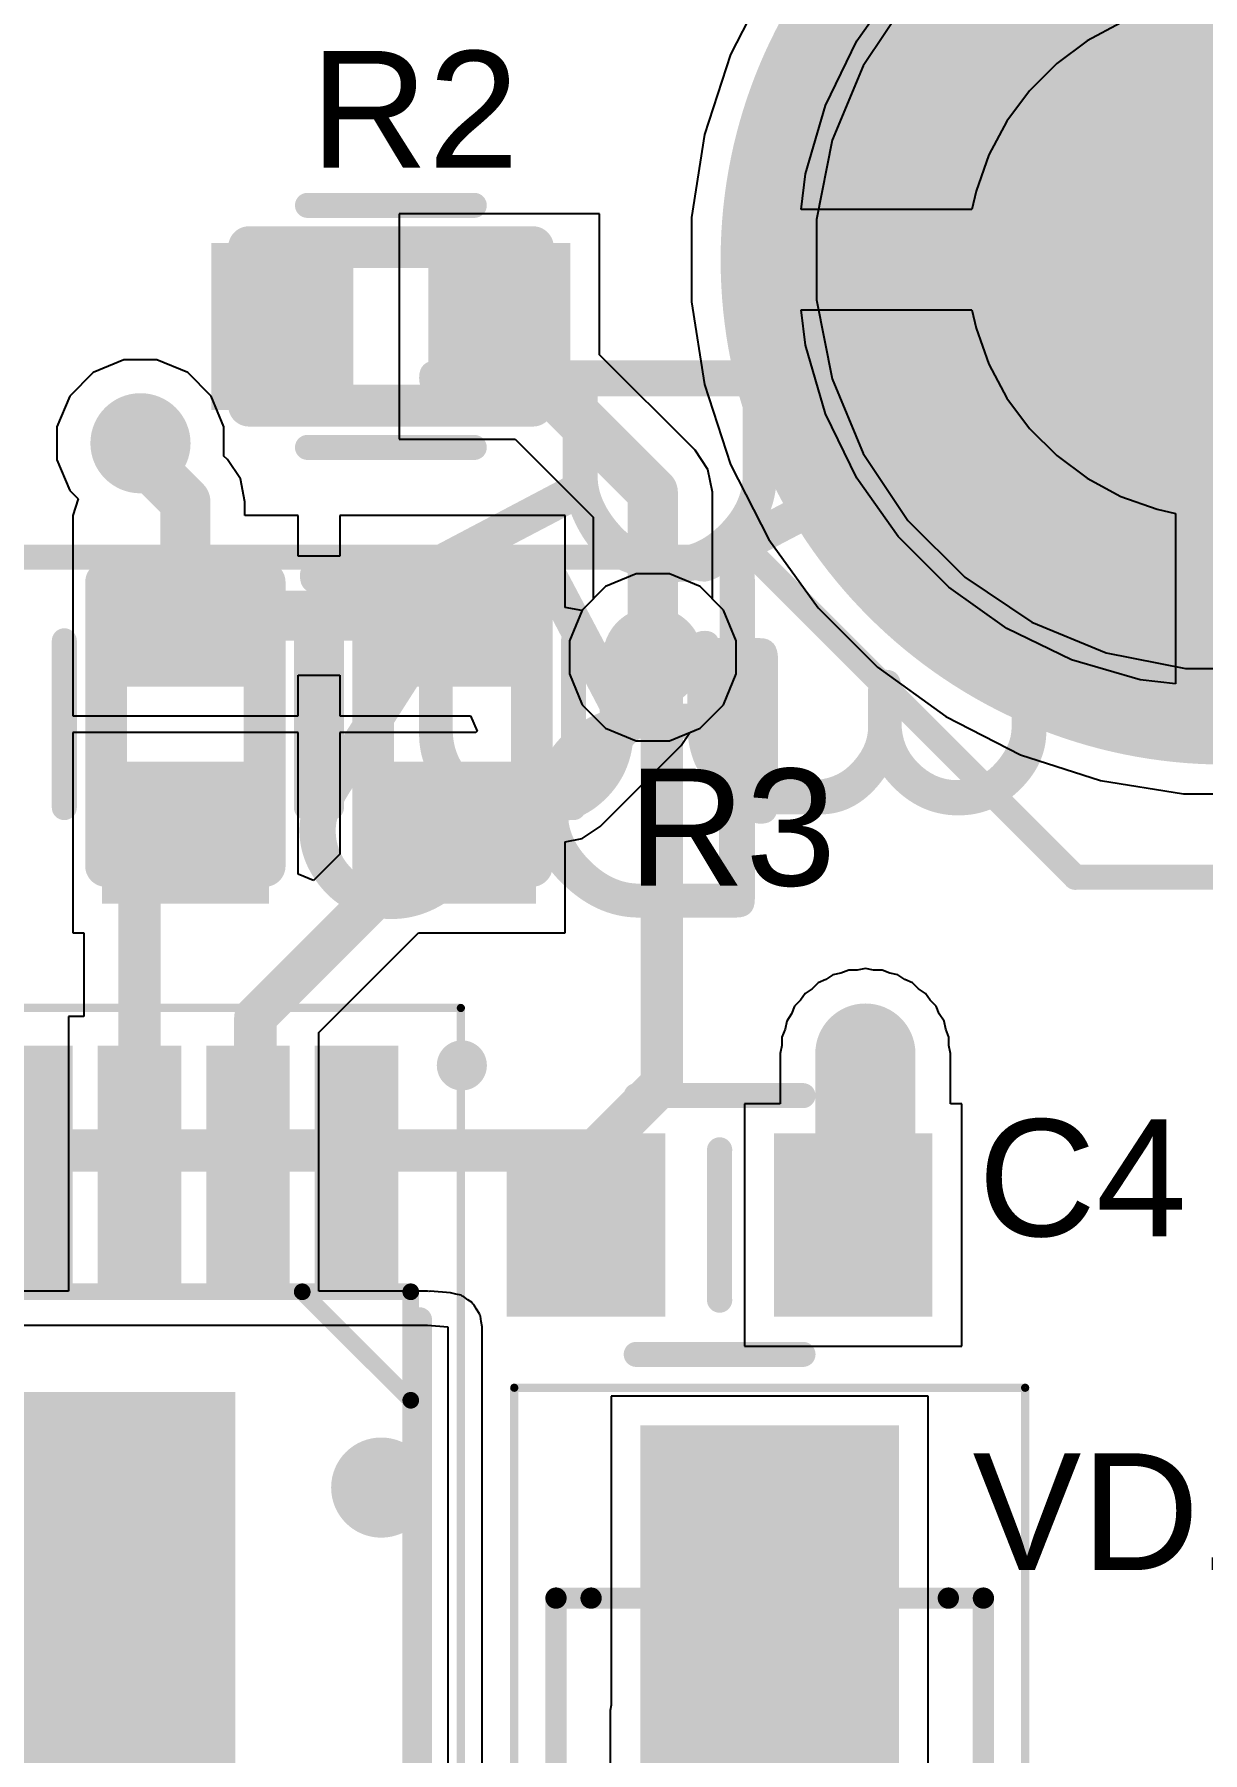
# Model space of a CAD drawing. Header units: inches. Extents: x 0 to 110, y 0 to 95.
# Drawn here: x 25.76 to 32.76, y 53.06 to 63.35 of the extents above; entities that cross this region are included whole.
import ezdxf

# ---------------------------------------------------------------- set-up
doc = ezdxf.new("R2010")
doc.units = ezdxf.units.IN
for name, color, linetype in [('Bottom Layer', 5, 'Continuous'), ('Bottom Solder', 6, 'Continuous'), ('Int1', 16, 'Continuous'), ('Int2', 76, 'Continuous'), ('Mechanical 13', 56, 'Continuous'), ('Pad Holes', 156, 'Continuous'), ('Panelize Outline', 56, 'Continuous'), ('Top 3D Body', 56, 'Continuous'), ('Top Courtyard', 56, 'Continuous'), ('Top Layer', 1, 'Continuous'), ('Top Overlay', 2, 'Continuous'), ('Top Paste', 8, 'Continuous'), ('Top Solder', 216, 'Continuous'), ('Via Holes', 16, 'Continuous')]:
    doc.layers.add(name, color=color, linetype=linetype)
doc.styles.add('Arial', font='', dxfattribs={"height": 0.2})
doc.styles.add('GOST type B', font='', dxfattribs={"height": 0.2})
doc.styles.get('Arial').set_extended_font_data('Arial')
doc.styles.get('GOST type B').set_extended_font_data('GOST type B')

# ---------------------------------------------------------------- blocks, each defined once
blk = doc.blocks.new('DF40C_40DS_1029')
at = {"layer": 'Bottom Layer'}
h = blk.add_hatch(color=5, dxfattribs=at)
edge = h.paths.add_edge_path()
edge.add_arc((-15, 39.5), 2.25, 0, 360)
at = {"layer": 'Bottom Solder'}
h = blk.add_hatch(color=6, dxfattribs=at)
edge = h.paths.add_edge_path()
edge.add_arc((-15, 39.5), 2.275, 0, 360)
at = {"layer": 'Int1'}
h = blk.add_hatch(color=16, dxfattribs=at)
edge = h.paths.add_edge_path()
edge.add_arc((-15, 39.5), 2.25, 0, 360)
at = {"layer": 'Int2'}
h = blk.add_hatch(color=76, dxfattribs=at)
edge = h.paths.add_edge_path()
edge.add_arc((-15, 39.5), 2.25, 0, 360)
at = {"layer": 'Pad Holes'}
h = blk.add_hatch(color=7, dxfattribs=at)
edge = h.paths.add_edge_path()
edge.add_arc((-15, 39.5), 1.8, 0, 360)
at = {"layer": 'Top Layer'}
h = blk.add_hatch(color=1, dxfattribs=at)
edge = h.paths.add_edge_path()
edge.add_arc((-15, 39.5), 3, 0, 360)
at = {"layer": 'Top Solder'}
h = blk.add_hatch(color=216, dxfattribs=at)
edge = h.paths.add_edge_path()
edge.add_arc((-15, 39.5), 3.025, 0, 360)
at = {"layer": 'Top 3D Body'}
blk.add_lwpolyline([(-12.825, 39.5, 0.1, 0.1, 1), (-17.175, 39.5, 0.1, 0.1, 1)], format="xyseb", close=True, dxfattribs=at)
at = {"layer": 'Top Paste'}
for p, q in [((-15.924, 41.897), (-15.513, 42.017)), ((-15.513, 42.017), (-15.3, 42.042)), ((-15.3, 42.042), (-15.3, 42.042)), ((-15.3, 42.042), (-15.3, 41.021)), ((-14.7, 41.021), (-14.7, 42.042)), ((-14.7, 42.042), (-14.487, 42.017)), ((-14.487, 42.017), (-14.076, 41.897)), ((-16.31, 41.71), (-15.924, 41.897)), ((-14.076, 41.897), (-13.69, 41.71)), ((-16.659, 41.462), (-16.31, 41.71)), ((-13.69, 41.71), (-13.341, 41.462)), ((-16.962, 41.159), (-16.659, 41.462)), ((-17.21, 40.81), (-16.962, 41.159)), ((-15.411, 40.994), (-15.627, 40.918)), ((-15.3, 41.021), (-15.411, 40.994)), ((-15.3, 41.021), (-15.3, 41.021)), ((-14.589, 40.994), (-14.7, 41.021)), ((-14.7, 41.021), (-14.7, 41.021)), ((-14.7, 41.021), (-14.7, 41.021)), ((-14.373, 40.918), (-14.589, 40.994)), ((-15.627, 40.918), (-15.829, 40.81)), ((-14.171, 40.81), (-14.373, 40.918)), ((-17.397, 40.424), (-17.21, 40.81)), ((-15.829, 40.81), (-16.012, 40.674)), ((-13.988, 40.674), (-14.171, 40.81)), ((-16.012, 40.674), (-16.174, 40.512)), ((-13.826, 40.512), (-13.988, 40.674)), ((-16.174, 40.512), (-16.31, 40.329)), ((-13.69, 40.329), (-13.826, 40.512)), ((-17.517, 40.013), (-17.397, 40.424)), ((-16.31, 40.329), (-16.418, 40.127)), ((-13.582, 40.127), (-13.69, 40.329)), ((-16.418, 40.127), (-16.494, 39.911)), ((-17.542, 39.8), (-17.517, 40.013)), ((-16.494, 39.911), (-16.521, 39.8)), ((-16.521, 39.8), (-17.542, 39.8)), ((-16.521, 39.8), (-16.521, 39.8)), ((-16.521, 39.8), (-16.521, 39.8))]:
    blk.add_line(p, q, dxfattribs=at)
blk = doc.blocks.new('0603C_1093')
at = {"layer": 'Top Layer'}
for points in [[(-1.25, -0.525), (-1.25, 0.525), (-0.35, 0.525), (-0.35, -0.525)], [(0.35, -0.525), (0.35, 0.525), (1.25, 0.525), (1.25, -0.525)]]:
    blk.add_hatch(color=1, dxfattribs=at).paths.add_polyline_path(points)
at = {"layer": 'Top Paste'}
for points in [[(-1.25, -0.525), (-1.25, 0.525), (-0.35, 0.525), (-0.35, -0.525)], [(0.35, -0.525), (0.35, 0.525), (1.25, 0.525), (1.25, -0.525)]]:
    blk.add_hatch(color=8, dxfattribs=at).paths.add_polyline_path(points)
at = {"layer": 'Top Solder'}
for points in [[(-1.275, -0.55), (-1.275, 0.55), (-0.325, 0.55), (-0.325, -0.55)], [(0.325, -0.55), (0.325, 0.55), (1.275, 0.55), (1.275, -0.55)]]:
    blk.add_hatch(color=216, dxfattribs=at).paths.add_polyline_path(points)
at = {"layer": 'Top Overlay'}
for points in [[(0.5, 0.775, 0.15, 0.15, 0), (-0.5, 0.775, 0.15, 0.15, 0)], [(0, 0.45, 0.15, 0.15, 0), (0, -0.45, 0.15, 0.15, 0)], [(0.5, -0.775, 0.15, 0.15, 0), (-0.5, -0.775, 0.15, 0.15, 0)]]:
    blk.add_lwpolyline(points, format="xyseb", dxfattribs=at)
for points in [[(-0.537, 0.775, 0.075, 0.075, 1), (-0.462, 0.775, 0.075, 0.075, 1)], [(0.462, 0.775, 0.075, 0.075, 1), (0.537, 0.775, 0.075, 0.075, 1)], [(-0.038, 0.45, 0.075, 0.075, 1), (0.038, 0.45, 0.075, 0.075, 1)], [(-0.038, -0.45, 0.075, 0.075, 1), (0.038, -0.45, 0.075, 0.075, 1)], [(-0.537, -0.775, 0.075, 0.075, 1), (-0.462, -0.775, 0.075, 0.075, 1)], [(0.462, -0.775, 0.075, 0.075, 1), (0.537, -0.775, 0.075, 0.075, 1)]]:
    blk.add_lwpolyline(points, format="xyseb", close=True, dxfattribs=at)
blk = doc.blocks.new('HTSSOP_20_1113')
at = {"layer": 'Top Layer'}
for points in [[(-3.65, 3.15), (-2.2, 3.15), (-2.2, 2.7), (-3.65, 2.7)], [(2.2, 3.15), (3.65, 3.15), (3.65, 2.7), (2.2, 2.7)], [(-3.65, 2.5), (-2.2, 2.5), (-2.2, 2.05), (-3.65, 2.05)], [(2.2, 2.5), (3.65, 2.5), (3.65, 2.05), (2.2, 2.05)], [(-1.575, -2.175), (-1.575, 2.175), (1.575, 2.175), (1.575, -2.175)], [(-3.65, 1.85), (-2.2, 1.85), (-2.2, 1.4), (-3.65, 1.4)], [(2.2, 1.85), (3.65, 1.85), (3.65, 1.4), (2.2, 1.4)], [(-3.65, 1.2), (-2.2, 1.2), (-2.2, 0.75), (-3.65, 0.75)], [(2.2, 1.2), (3.65, 1.2), (3.65, 0.75), (2.2, 0.75)], [(-3.65, 0.55), (-2.2, 0.55), (-2.2, 0.1), (-3.65, 0.1)], [(2.2, 0.55), (3.65, 0.55), (3.65, 0.1), (2.2, 0.1)], [(-3.65, -0.1), (-2.2, -0.1), (-2.2, -0.55), (-3.65, -0.55)], [(2.2, -0.1), (3.65, -0.1), (3.65, -0.55), (2.2, -0.55)], [(-3.65, -0.75), (-2.2, -0.75), (-2.2, -1.2), (-3.65, -1.2)], [(2.2, -0.75), (3.65, -0.75), (3.65, -1.2), (2.2, -1.2)], [(-3.65, -1.4), (-2.2, -1.4), (-2.2, -1.85), (-3.65, -1.85)], [(2.2, -1.4), (3.65, -1.4), (3.65, -1.85), (2.2, -1.85)], [(-3.65, -2.05), (-2.2, -2.05), (-2.2, -2.5), (-3.65, -2.5)], [(2.2, -2.05), (3.65, -2.05), (3.65, -2.5), (2.2, -2.5)], [(-3.65, -2.7), (-2.2, -2.7), (-2.2, -3.15), (-3.65, -3.15)], [(2.2, -2.7), (3.65, -2.7), (3.65, -3.15), (2.2, -3.15)]]:
    blk.add_hatch(color=1, dxfattribs=at).paths.add_polyline_path(points)
at = {"layer": 'Top Paste'}
for points in [[(-3.65, 3.15), (-2.2, 3.15), (-2.2, 2.7), (-3.65, 2.7)], [(2.2, 3.15), (3.65, 3.15), (3.65, 2.7), (2.2, 2.7)], [(-3.65, 2.5), (-2.2, 2.5), (-2.2, 2.05), (-3.65, 2.05)], [(2.2, 2.5), (3.65, 2.5), (3.65, 2.05), (2.2, 2.05)], [(-1.575, -2.175), (-1.575, 2.175), (1.575, 2.175), (1.575, -2.175)], [(-3.65, 1.85), (-2.2, 1.85), (-2.2, 1.4), (-3.65, 1.4)], [(2.2, 1.85), (3.65, 1.85), (3.65, 1.4), (2.2, 1.4)], [(-3.65, 1.2), (-2.2, 1.2), (-2.2, 0.75), (-3.65, 0.75)], [(2.2, 1.2), (3.65, 1.2), (3.65, 0.75), (2.2, 0.75)], [(-3.65, 0.55), (-2.2, 0.55), (-2.2, 0.1), (-3.65, 0.1)], [(2.2, 0.55), (3.65, 0.55), (3.65, 0.1), (2.2, 0.1)], [(-3.65, -0.1), (-2.2, -0.1), (-2.2, -0.55), (-3.65, -0.55)], [(2.2, -0.1), (3.65, -0.1), (3.65, -0.55), (2.2, -0.55)], [(-3.65, -0.75), (-2.2, -0.75), (-2.2, -1.2), (-3.65, -1.2)], [(2.2, -0.75), (3.65, -0.75), (3.65, -1.2), (2.2, -1.2)], [(-3.65, -1.4), (-2.2, -1.4), (-2.2, -1.85), (-3.65, -1.85)], [(2.2, -1.4), (3.65, -1.4), (3.65, -1.85), (2.2, -1.85)], [(-3.65, -2.05), (-2.2, -2.05), (-2.2, -2.5), (-3.65, -2.5)], [(2.2, -2.05), (3.65, -2.05), (3.65, -2.5), (2.2, -2.5)], [(-3.65, -2.7), (-2.2, -2.7), (-2.2, -3.15), (-3.65, -3.15)], [(2.2, -2.7), (3.65, -2.7), (3.65, -3.15), (2.2, -3.15)]]:
    blk.add_hatch(color=8, dxfattribs=at).paths.add_polyline_path(points)
at = {"layer": 'Top Solder'}
for points in [[(-3.675, 3.175), (-2.175, 3.175), (-2.175, 2.675), (-3.675, 2.675)], [(2.175, 3.175), (3.675, 3.175), (3.675, 2.675), (2.175, 2.675)], [(-3.675, 2.525), (-2.175, 2.525), (-2.175, 2.025), (-3.675, 2.025)], [(2.175, 2.525), (3.675, 2.525), (3.675, 2.025), (2.175, 2.025)], [(-1.6, -2.2), (-1.6, 2.2), (1.6, 2.2), (1.6, -2.2)], [(-3.675, 1.875), (-2.175, 1.875), (-2.175, 1.375), (-3.675, 1.375)], [(2.175, 1.875), (3.675, 1.875), (3.675, 1.375), (2.175, 1.375)], [(-3.675, 1.225), (-2.175, 1.225), (-2.175, 0.725), (-3.675, 0.725)], [(2.175, 1.225), (3.675, 1.225), (3.675, 0.725), (2.175, 0.725)], [(-3.675, 0.575), (-2.175, 0.575), (-2.175, 0.075), (-3.675, 0.075)], [(2.175, 0.575), (3.675, 0.575), (3.675, 0.075), (2.175, 0.075)], [(-3.675, -0.075), (-2.175, -0.075), (-2.175, -0.575), (-3.675, -0.575)], [(2.175, -0.075), (3.675, -0.075), (3.675, -0.575), (2.175, -0.575)], [(-3.675, -0.725), (-2.175, -0.725), (-2.175, -1.225), (-3.675, -1.225)], [(2.175, -0.725), (3.675, -0.725), (3.675, -1.225), (2.175, -1.225)], [(-3.675, -1.375), (-2.175, -1.375), (-2.175, -1.875), (-3.675, -1.875)], [(2.175, -1.375), (3.675, -1.375), (3.675, -1.875), (2.175, -1.875)], [(-3.675, -2.025), (-2.175, -2.025), (-2.175, -2.525), (-3.675, -2.525)], [(2.175, -2.025), (3.675, -2.025), (3.675, -2.525), (2.175, -2.525)], [(-3.675, -2.675), (-2.175, -2.675), (-2.175, -3.175), (-3.675, -3.175)], [(2.175, -2.675), (3.675, -2.675), (3.675, -3.175), (2.175, -3.175)]]:
    blk.add_hatch(color=216, dxfattribs=at).paths.add_polyline_path(points)
at = {"layer": 'Mechanical 13'}
for points in [[(2.2, 3.25, 0.1, 0.1, 0), (-2.2, 3.25, 0.1, 0.1, 0)], [(-2.2, -3.25, 0.1, 0.1, 0), (-2.2, 3.25, 0.1, 0.1, 0)], [(-2.2, 2.6, 0.1, 0.1, 0), (-1.55, 3.25, 0.1, 0.1, 0)], [(2.2, -3.25, 0.1, 0.1, 0), (2.2, 3.25, 0.1, 0.1, 0)], [(2.2, -3.25, 0.1, 0.1, 0), (-2.2, -3.25, 0.1, 0.1, 0)]]:
    blk.add_lwpolyline(points, format="xyseb", dxfattribs=at)
for points in [[(-2.225, 3.25, 0.05, 0.05, 1), (-2.175, 3.25, 0.05, 0.05, 1)], [(-2.225, 3.25, 0.05, 0.05, 1), (-2.175, 3.25, 0.05, 0.05, 1)], [(-1.575, 3.25, 0.05, 0.05, 1), (-1.525, 3.25, 0.05, 0.05, 1)], [(2.175, 3.25, 0.05, 0.05, 1), (2.225, 3.25, 0.05, 0.05, 1)], [(2.175, 3.25, 0.05, 0.05, 1), (2.225, 3.25, 0.05, 0.05, 1)], [(-2.225, 2.6, 0.05, 0.05, 1), (-2.175, 2.6, 0.05, 0.05, 1)], [(-2.225, -3.25, 0.05, 0.05, 1), (-2.175, -3.25, 0.05, 0.05, 1)], [(-2.225, -3.25, 0.05, 0.05, 1), (-2.175, -3.25, 0.05, 0.05, 1)], [(2.175, -3.25, 0.05, 0.05, 1), (2.225, -3.25, 0.05, 0.05, 1)], [(2.175, -3.25, 0.05, 0.05, 1), (2.225, -3.25, 0.05, 0.05, 1)]]:
    blk.add_lwpolyline(points, format="xyseb", close=True, dxfattribs=at)
at = {"layer": 'Top Courtyard'}
for points in [[(-3.9, -3.55, 0.05, 0.05, 0), (-3.9, 3.55, 0.05, 0.05, 0)], [(3.9, 3.55, 0.05, 0.05, 0), (-3.9, 3.55, 0.05, 0.05, 0)], [(3.9, -3.55, 0.05, 0.05, 0), (3.9, 3.55, 0.05, 0.05, 0)], [(3.9, -3.55, 0.05, 0.05, 0), (-3.9, -3.55, 0.05, 0.05, 0)]]:
    blk.add_lwpolyline(points, format="xyseb", dxfattribs=at)
for points in [[(-3.912, 3.55, 0.025, 0.025, 1), (-3.888, 3.55, 0.025, 0.025, 1)], [(-3.912, 3.55, 0.025, 0.025, 1), (-3.888, 3.55, 0.025, 0.025, 1)], [(3.888, 3.55, 0.025, 0.025, 1), (3.912, 3.55, 0.025, 0.025, 1)], [(3.888, 3.55, 0.025, 0.025, 1), (3.912, 3.55, 0.025, 0.025, 1)], [(-3.912, -3.55, 0.025, 0.025, 1), (-3.888, -3.55, 0.025, 0.025, 1)], [(-3.912, -3.55, 0.025, 0.025, 1), (-3.888, -3.55, 0.025, 0.025, 1)], [(3.888, -3.55, 0.025, 0.025, 1), (3.912, -3.55, 0.025, 0.025, 1)], [(3.888, -3.55, 0.025, 0.025, 1), (3.912, -3.55, 0.025, 0.025, 1)]]:
    blk.add_lwpolyline(points, format="xyseb", close=True, dxfattribs=at)
at = {"layer": 'Top Overlay'}
for points in [[(-3.506, 3.556, 0.2, 0.2, 1), (-3.606, 3.556, 0.2, 0.2, 1)], [(-3.656, 3.556, 0.1, 0.1, 1), (-3.556, 3.556, 0.1, 0.1, 1)], [(-3.556, 3.556, 0.1, 0.1, 1), (-3.456, 3.556, 0.1, 0.1, 1)], [(-2.07, 3.302, 0.075, 0.075, 1), (-1.994, 3.302, 0.075, 0.075, 1)], [(1.994, 3.302, 0.075, 0.075, 1), (2.07, 3.302, 0.075, 0.075, 1)], [(-2.07, -3.302, 0.075, 0.075, 1), (-1.994, -3.302, 0.075, 0.075, 1)], [(1.994, -3.302, 0.075, 0.075, 1), (2.07, -3.302, 0.075, 0.075, 1)]]:
    blk.add_lwpolyline(points, format="xyseb", close=True, dxfattribs=at)
for points in [[(2.032, 3.302, 0.15, 0.15, 0), (-2.032, 3.302, 0.15, 0.15, 0)], [(2.032, -3.302, 0.15, 0.15, 0), (-2.032, -3.302, 0.15, 0.15, 0)]]:
    blk.add_lwpolyline(points, format="xyseb", dxfattribs=at)
blk = doc.blocks.new('0603R_1115')
at = {"layer": 'Top Layer'}
for points in [[(-1.05, -0.475), (-1.05, 0.475), (-0.25, 0.475), (-0.25, -0.475)], [(0.25, -0.475), (0.25, 0.475), (1.05, 0.475), (1.05, -0.475)]]:
    blk.add_hatch(color=1, dxfattribs=at).paths.add_polyline_path(points)
at = {"layer": 'Top Paste'}
for points in [[(-1.05, -0.475), (-1.05, 0.475), (-0.25, 0.475), (-0.25, -0.475)], [(0.25, -0.475), (0.25, 0.475), (1.05, 0.475), (1.05, -0.475)]]:
    blk.add_hatch(color=8, dxfattribs=at).paths.add_polyline_path(points)
at = {"layer": 'Top Solder'}
for points in [[(-1.075, -0.5), (-1.075, 0.5), (-0.225, 0.5), (-0.225, -0.5)], [(0.225, -0.5), (0.225, 0.5), (1.075, 0.5), (1.075, -0.5)]]:
    blk.add_hatch(color=216, dxfattribs=at).paths.add_polyline_path(points)
at = {"layer": 'Panelize Outline'}
for points in [[(-0.85, 0.475, 0.25, 0.25, 0), (-0.85, -0.475, 0.25, 0.25, 0)], [(0.85, 0.475, 0.25, 0.25, 0), (-0.85, 0.475, 0.25, 0.25, 0)], [(0.85, 0.475, 0.25, 0.25, 0), (0.85, -0.475, 0.25, 0.25, 0)], [(0.85, -0.475, 0.25, 0.25, 0), (-0.85, -0.475, 0.25, 0.25, 0)]]:
    blk.add_lwpolyline(points, format="xyseb", dxfattribs=at)
for points in [[(-0.913, 0.475, 0.125, 0.125, 1), (-0.788, 0.475, 0.125, 0.125, 1)], [(-0.913, 0.475, 0.125, 0.125, 1), (-0.788, 0.475, 0.125, 0.125, 1)], [(0.787, 0.475, 0.125, 0.125, 1), (0.912, 0.475, 0.125, 0.125, 1)], [(0.787, 0.475, 0.125, 0.125, 1), (0.912, 0.475, 0.125, 0.125, 1)], [(-0.913, -0.475, 0.125, 0.125, 1), (-0.788, -0.475, 0.125, 0.125, 1)], [(-0.913, -0.475, 0.125, 0.125, 1), (-0.788, -0.475, 0.125, 0.125, 1)], [(0.787, -0.475, 0.125, 0.125, 1), (0.912, -0.475, 0.125, 0.125, 1)], [(0.787, -0.475, 0.125, 0.125, 1), (0.912, -0.475, 0.125, 0.125, 1)]]:
    blk.add_lwpolyline(points, format="xyseb", close=True, dxfattribs=at)
at = {"layer": 'Top Overlay'}
for points in [[(0.5, 0.725, 0.15, 0.15, 0), (-0.5, 0.725, 0.15, 0.15, 0)], [(0.5, -0.725, 0.15, 0.15, 0), (-0.5, -0.725, 0.15, 0.15, 0)]]:
    blk.add_lwpolyline(points, format="xyseb", dxfattribs=at)
for points in [[(-0.537, 0.725, 0.075, 0.075, 1), (-0.462, 0.725, 0.075, 0.075, 1)], [(0.462, 0.725, 0.075, 0.075, 1), (0.537, 0.725, 0.075, 0.075, 1)], [(-0.537, -0.725, 0.075, 0.075, 1), (-0.462, -0.725, 0.075, 0.075, 1)], [(0.462, -0.725, 0.075, 0.075, 1), (0.537, -0.725, 0.075, 0.075, 1)]]:
    blk.add_lwpolyline(points, format="xyseb", close=True, dxfattribs=at)
at = {"layer": 'Panelize Outline', "style": 'GOST type B'}
blk.add_text('R2', height=2.15, dxfattribs=at).set_placement((-2.4, 1.4))
blk = doc.blocks.new('0603R_1116')
at = {"layer": 'Top Layer'}
for points in [[(-1.05, -0.475), (-1.05, 0.475), (-0.25, 0.475), (-0.25, -0.475)], [(0.25, -0.475), (0.25, 0.475), (1.05, 0.475), (1.05, -0.475)]]:
    blk.add_hatch(color=1, dxfattribs=at).paths.add_polyline_path(points)
at = {"layer": 'Top Paste'}
for points in [[(-1.05, -0.475), (-1.05, 0.475), (-0.25, 0.475), (-0.25, -0.475)], [(0.25, -0.475), (0.25, 0.475), (1.05, 0.475), (1.05, -0.475)]]:
    blk.add_hatch(color=8, dxfattribs=at).paths.add_polyline_path(points)
at = {"layer": 'Top Solder'}
for points in [[(-1.075, -0.5), (-1.075, 0.5), (-0.225, 0.5), (-0.225, -0.5)], [(0.225, -0.5), (0.225, 0.5), (1.075, 0.5), (1.075, -0.5)]]:
    blk.add_hatch(color=216, dxfattribs=at).paths.add_polyline_path(points)
at = {"layer": 'Panelize Outline'}
for points in [[(-0.85, -0.475, 0.25, 0.25, 0), (-0.85, 0.475, 0.25, 0.25, 0)], [(0.85, 0.475, 0.25, 0.25, 0), (-0.85, 0.475, 0.25, 0.25, 0)], [(0.85, -0.475, 0.25, 0.25, 0), (0.85, 0.475, 0.25, 0.25, 0)], [(0.85, -0.475, 0.25, 0.25, 0), (-0.85, -0.475, 0.25, 0.25, 0)]]:
    blk.add_lwpolyline(points, format="xyseb", dxfattribs=at)
for points in [[(-0.913, 0.475, 0.125, 0.125, 1), (-0.788, 0.475, 0.125, 0.125, 1)], [(-0.913, 0.475, 0.125, 0.125, 1), (-0.788, 0.475, 0.125, 0.125, 1)], [(0.787, 0.475, 0.125, 0.125, 1), (0.912, 0.475, 0.125, 0.125, 1)], [(0.787, 0.475, 0.125, 0.125, 1), (0.912, 0.475, 0.125, 0.125, 1)], [(-0.913, -0.475, 0.125, 0.125, 1), (-0.788, -0.475, 0.125, 0.125, 1)], [(-0.913, -0.475, 0.125, 0.125, 1), (-0.788, -0.475, 0.125, 0.125, 1)], [(0.787, -0.475, 0.125, 0.125, 1), (0.912, -0.475, 0.125, 0.125, 1)], [(0.787, -0.475, 0.125, 0.125, 1), (0.912, -0.475, 0.125, 0.125, 1)]]:
    blk.add_lwpolyline(points, format="xyseb", close=True, dxfattribs=at)
at = {"layer": 'Top Overlay'}
for points in [[(0.5, 0.725, 0.15, 0.15, 0), (-0.5, 0.725, 0.15, 0.15, 0)], [(0.5, -0.725, 0.15, 0.15, 0), (-0.5, -0.725, 0.15, 0.15, 0)]]:
    blk.add_lwpolyline(points, format="xyseb", dxfattribs=at)
for points in [[(-0.537, 0.725, 0.075, 0.075, 1), (-0.462, 0.725, 0.075, 0.075, 1)], [(0.462, 0.725, 0.075, 0.075, 1), (0.537, 0.725, 0.075, 0.075, 1)], [(-0.537, -0.725, 0.075, 0.075, 1), (-0.462, -0.725, 0.075, 0.075, 1)], [(0.462, -0.725, 0.075, 0.075, 1), (0.537, -0.725, 0.075, 0.075, 1)]]:
    blk.add_lwpolyline(points, format="xyseb", close=True, dxfattribs=at)
at = {"layer": 'Panelize Outline', "style": 'GOST type B'}
blk.add_text('R3', height=2.15, dxfattribs=at).set_placement((-2.4, 1.4))
blk = doc.blocks.new('0603R_1118')
at = {"layer": 'Top Layer'}
for points in [[(-1.05, -0.475), (-1.05, 0.475), (-0.25, 0.475), (-0.25, -0.475)], [(0.25, -0.475), (0.25, 0.475), (1.05, 0.475), (1.05, -0.475)]]:
    blk.add_hatch(color=1, dxfattribs=at).paths.add_polyline_path(points)
at = {"layer": 'Top Paste'}
for points in [[(-1.05, -0.475), (-1.05, 0.475), (-0.25, 0.475), (-0.25, -0.475)], [(0.25, -0.475), (0.25, 0.475), (1.05, 0.475), (1.05, -0.475)]]:
    blk.add_hatch(color=8, dxfattribs=at).paths.add_polyline_path(points)
at = {"layer": 'Top Solder'}
for points in [[(-1.075, -0.5), (-1.075, 0.5), (-0.225, 0.5), (-0.225, -0.5)], [(0.225, -0.5), (0.225, 0.5), (1.075, 0.5), (1.075, -0.5)]]:
    blk.add_hatch(color=216, dxfattribs=at).paths.add_polyline_path(points)
at = {"layer": 'Panelize Outline'}
for points in [[(-0.85, -0.475, 0.25, 0.25, 0), (-0.85, 0.475, 0.25, 0.25, 0)], [(0.85, 0.475, 0.25, 0.25, 0), (-0.85, 0.475, 0.25, 0.25, 0)], [(0.85, -0.475, 0.25, 0.25, 0), (0.85, 0.475, 0.25, 0.25, 0)], [(0.85, -0.475, 0.25, 0.25, 0), (-0.85, -0.475, 0.25, 0.25, 0)]]:
    blk.add_lwpolyline(points, format="xyseb", dxfattribs=at)
for points in [[(-0.913, 0.475, 0.125, 0.125, 1), (-0.788, 0.475, 0.125, 0.125, 1)], [(-0.913, 0.475, 0.125, 0.125, 1), (-0.788, 0.475, 0.125, 0.125, 1)], [(0.787, 0.475, 0.125, 0.125, 1), (0.912, 0.475, 0.125, 0.125, 1)], [(0.787, 0.475, 0.125, 0.125, 1), (0.912, 0.475, 0.125, 0.125, 1)], [(-0.913, -0.475, 0.125, 0.125, 1), (-0.788, -0.475, 0.125, 0.125, 1)], [(-0.913, -0.475, 0.125, 0.125, 1), (-0.788, -0.475, 0.125, 0.125, 1)], [(0.787, -0.475, 0.125, 0.125, 1), (0.912, -0.475, 0.125, 0.125, 1)], [(0.787, -0.475, 0.125, 0.125, 1), (0.912, -0.475, 0.125, 0.125, 1)]]:
    blk.add_lwpolyline(points, format="xyseb", close=True, dxfattribs=at)
at = {"layer": 'Top Overlay'}
for points in [[(0.5, 0.725, 0.15, 0.15, 0), (-0.5, 0.725, 0.15, 0.15, 0)], [(0.5, -0.725, 0.15, 0.15, 0), (-0.5, -0.725, 0.15, 0.15, 0)]]:
    blk.add_lwpolyline(points, format="xyseb", dxfattribs=at)
for points in [[(-0.537, 0.725, 0.075, 0.075, 1), (-0.462, 0.725, 0.075, 0.075, 1)], [(0.462, 0.725, 0.075, 0.075, 1), (0.537, 0.725, 0.075, 0.075, 1)], [(-0.537, -0.725, 0.075, 0.075, 1), (-0.462, -0.725, 0.075, 0.075, 1)], [(0.462, -0.725, 0.075, 0.075, 1), (0.537, -0.725, 0.075, 0.075, 1)]]:
    blk.add_lwpolyline(points, format="xyseb", close=True, dxfattribs=at)
at = {"layer": 'Panelize Outline', "style": 'GOST type B'}
blk.add_text('R5', height=2.15, dxfattribs=at).set_placement((-2.4, 1.4))
blk = doc.blocks.new('SMA_1124')
at = {"layer": 'Top Layer'}
for points in [[(-3.175, 0.75), (-1.055, 0.75), (-1.055, -0.75), (-3.175, -0.75)], [(1.055, 0.75), (3.175, 0.75), (3.175, -0.75), (1.055, -0.75)]]:
    blk.add_hatch(color=1, dxfattribs=at).paths.add_polyline_path(points)
at = {"layer": 'Top Paste'}
for points in [[(-3.175, 0.75), (-1.055, 0.75), (-1.055, -0.75), (-3.175, -0.75)], [(1.055, 0.75), (3.175, 0.75), (3.175, -0.75), (1.055, -0.75)]]:
    blk.add_hatch(color=8, dxfattribs=at).paths.add_polyline_path(points)
at = {"layer": 'Top Solder'}
for points in [[(-3.2, 0.775), (-1.03, 0.775), (-1.03, -0.775), (-3.2, -0.775)], [(1.03, 0.775), (3.2, 0.775), (3.2, -0.775), (1.03, -0.775)]]:
    blk.add_hatch(color=216, dxfattribs=at).paths.add_polyline_path(points)
at = {"layer": 'Mechanical 13'}
for points in [[(-2.165, 1.28, 0.127, 0.127, 0), (-2.165, -1.28, 0.127, 0.127, 0)], [(-2.165, 1.28, 0.127, 0.127, 0), (2.165, 1.28, 0.127, 0.127, 0)], [(2.165, 1.28, 0.127, 0.127, 0), (2.165, -1.28, 0.127, 0.127, 0)], [(-2.165, -1.28, 0.127, 0.127, 0), (2.165, -1.28, 0.127, 0.127, 0)]]:
    blk.add_lwpolyline(points, format="xyseb", dxfattribs=at)
for points in [[(-2.197, 1.28, 0.0635, 0.0635, 1), (-2.133, 1.28, 0.0635, 0.0635, 1)], [(-2.197, 1.28, 0.0635, 0.0635, 1), (-2.133, 1.28, 0.0635, 0.0635, 1)], [(2.133, 1.28, 0.0635, 0.0635, 1), (2.197, 1.28, 0.0635, 0.0635, 1)], [(2.133, 1.28, 0.0635, 0.0635, 1), (2.197, 1.28, 0.0635, 0.0635, 1)], [(-2.197, -1.28, 0.0635, 0.0635, 1), (-2.133, -1.28, 0.0635, 0.0635, 1)], [(-2.197, -1.28, 0.0635, 0.0635, 1), (-2.133, -1.28, 0.0635, 0.0635, 1)], [(2.133, -1.28, 0.0635, 0.0635, 1), (2.197, -1.28, 0.0635, 0.0635, 1)], [(2.133, -1.28, 0.0635, 0.0635, 1), (2.197, -1.28, 0.0635, 0.0635, 1)]]:
    blk.add_lwpolyline(points, format="xyseb", close=True, dxfattribs=at)
at = {"layer": 'Top Courtyard'}
for points in [[(-3.425, 1.53, 0.05, 0.05, 0), (-3.425, -1.53, 0.05, 0.05, 0)], [(-3.425, 1.53, 0.05, 0.05, 0), (3.425, 1.53, 0.05, 0.05, 0)], [(3.425, 1.53, 0.05, 0.05, 0), (3.425, -1.53, 0.05, 0.05, 0)], [(-3.425, -1.53, 0.05, 0.05, 0), (3.425, -1.53, 0.05, 0.05, 0)]]:
    blk.add_lwpolyline(points, format="xyseb", dxfattribs=at)
for points in [[(-3.437, 1.53, 0.025, 0.025, 1), (-3.413, 1.53, 0.025, 0.025, 1)], [(-3.437, 1.53, 0.025, 0.025, 1), (-3.413, 1.53, 0.025, 0.025, 1)], [(3.413, 1.53, 0.025, 0.025, 1), (3.437, 1.53, 0.025, 0.025, 1)], [(3.413, 1.53, 0.025, 0.025, 1), (3.437, 1.53, 0.025, 0.025, 1)], [(-3.437, -1.53, 0.025, 0.025, 1), (-3.413, -1.53, 0.025, 0.025, 1)], [(-3.437, -1.53, 0.025, 0.025, 1), (-3.413, -1.53, 0.025, 0.025, 1)], [(3.413, -1.53, 0.025, 0.025, 1), (3.437, -1.53, 0.025, 0.025, 1)], [(3.413, -1.53, 0.025, 0.025, 1), (3.437, -1.53, 0.025, 0.025, 1)]]:
    blk.add_lwpolyline(points, format="xyseb", close=True, dxfattribs=at)
at = {"layer": 'Top Overlay'}
for points in [[(-2.165, 1.28, 0.127, 0.127, 0), (2.165, 1.28, 0.127, 0.127, 0)], [(-2.165, 1.28, 0.127, 0.127, 0), (-2.165, 1.07, 0.127, 0.127, 0)], [(2.165, 1.28, 0.127, 0.127, 0), (2.165, 1.07, 0.127, 0.127, 0)], [(-2.165, -1.07, 0.127, 0.127, 0), (-2.165, -1.28, 0.127, 0.127, 0)], [(2.165, -1.07, 0.127, 0.127, 0), (2.165, -1.28, 0.127, 0.127, 0)], [(-2.165, -1.28, 0.127, 0.127, 0), (2.165, -1.28, 0.127, 0.127, 0)]]:
    blk.add_lwpolyline(points, format="xyseb", dxfattribs=at)
for points in [[(-2.197, 1.28, 0.0635, 0.0635, 1), (-2.133, 1.28, 0.0635, 0.0635, 1)], [(-2.197, 1.28, 0.0635, 0.0635, 1), (-2.133, 1.28, 0.0635, 0.0635, 1)], [(2.133, 1.28, 0.0635, 0.0635, 1), (2.197, 1.28, 0.0635, 0.0635, 1)], [(2.133, 1.28, 0.0635, 0.0635, 1), (2.197, 1.28, 0.0635, 0.0635, 1)], [(-2.197, 1.07, 0.0635, 0.0635, 1), (-2.133, 1.07, 0.0635, 0.0635, 1)], [(2.133, 1.07, 0.0635, 0.0635, 1), (2.197, 1.07, 0.0635, 0.0635, 1)], [(-2.197, -1.07, 0.0635, 0.0635, 1), (-2.133, -1.07, 0.0635, 0.0635, 1)], [(2.133, -1.07, 0.0635, 0.0635, 1), (2.197, -1.07, 0.0635, 0.0635, 1)], [(-2.9, -1.25, 0.2, 0.2, 1), (-3.1, -1.25, 0.2, 0.2, 1)], [(-3.15, -1.25, 0.1, 0.1, 1), (-3.05, -1.25, 0.1, 0.1, 1)], [(-2.95, -1.25, 0.1, 0.1, 1), (-2.85, -1.25, 0.1, 0.1, 1)], [(-2.197, -1.28, 0.0635, 0.0635, 1), (-2.133, -1.28, 0.0635, 0.0635, 1)], [(-2.197, -1.28, 0.0635, 0.0635, 1), (-2.133, -1.28, 0.0635, 0.0635, 1)], [(2.133, -1.28, 0.0635, 0.0635, 1), (2.197, -1.28, 0.0635, 0.0635, 1)], [(2.133, -1.28, 0.0635, 0.0635, 1), (2.197, -1.28, 0.0635, 0.0635, 1)]]:
    blk.add_lwpolyline(points, format="xyseb", close=True, dxfattribs=at)

msp = doc.modelspace()

# ---------------------------------------------------------------- hatches: boundary and pattern name
at = {"layer": 'Bottom Layer'}
h = msp.add_hatch(color=5, dxfattribs=at)
edge = h.paths.add_edge_path()
edge.add_arc((26.4, 60.9), 0.3, 0, 360)
h = msp.add_hatch(color=5, dxfattribs=at)
edge = h.paths.add_edge_path()
edge.add_arc((29.469, 59.617), 0.3, 0, 360)
h = msp.add_hatch(color=5, dxfattribs=at)
edge = h.paths.add_edge_path()
edge.add_arc((30.742, 57.244), 0.3, 0, 360)
h = msp.add_hatch(color=5, dxfattribs=at)
edge = h.paths.add_edge_path()
edge.add_arc((27.842, 54.644), 0.3, 0, 360)
at = {"layer": 'Int1'}
h = msp.add_hatch(color=16, dxfattribs=at)
edge = h.paths.add_edge_path()
edge.add_arc((26.4, 60.9), 0.3, 0, 360)
h = msp.add_hatch(color=16, dxfattribs=at)
edge = h.paths.add_edge_path()
edge.add_arc((29.469, 59.617), 0.3, 0, 360)
h = msp.add_hatch(color=16, dxfattribs=at)
edge = h.paths.add_edge_path()
edge.add_arc((30.742, 57.244), 0.3, 0, 360)
h = msp.add_hatch(color=16, dxfattribs=at)
edge = h.paths.add_edge_path()
edge.add_arc((27.842, 54.644), 0.3, 0, 360)
at = {"layer": 'Int2'}
h = msp.add_hatch(color=76, dxfattribs=at)
edge = h.paths.add_edge_path()
edge.add_arc((26.4, 60.9), 0.3, 0, 360)
h = msp.add_hatch(color=76, dxfattribs=at)
edge = h.paths.add_edge_path()
edge.add_arc((29.469, 59.617), 0.3, 0, 360)
h = msp.add_hatch(color=76, dxfattribs=at)
edge = h.paths.add_edge_path()
edge.add_arc((30.742, 57.244), 0.3, 0, 360)
h = msp.add_hatch(color=76, dxfattribs=at)
edge = h.paths.add_edge_path()
edge.add_arc((27.842, 54.644), 0.3, 0, 360)
at = {"layer": 'Top Layer'}
h = msp.add_hatch(color=1, dxfattribs=at)
edge = h.paths.add_edge_path()
edge.add_arc((26.4, 60.9), 0.3, 0, 360)
h = msp.add_hatch(color=1, dxfattribs=at)
edge = h.paths.add_edge_path()
edge.add_arc((29.469, 59.617), 0.3, 0, 360)
h = msp.add_hatch(color=1, dxfattribs=at)
edge = h.paths.add_edge_path()
edge.add_arc((30.742, 57.244), 0.3, 0, 360)
h = msp.add_hatch(color=1, dxfattribs=at)
edge = h.paths.add_edge_path()
edge.add_arc((27.842, 54.644), 0.3, 0, 360)
at = {"layer": 'Via Holes'}
h = msp.add_hatch(color=7, dxfattribs=at)
edge = h.paths.add_edge_path()
edge.add_arc((26.4, 60.9), 0.15, 0, 360)
h = msp.add_hatch(color=7, dxfattribs=at)
edge = h.paths.add_edge_path()
edge.add_arc((29.469, 59.617), 0.15, 0, 360)
h = msp.add_hatch(color=7, dxfattribs=at)
edge = h.paths.add_edge_path()
edge.add_arc((30.742, 57.244), 0.15, 0, 360)
h = msp.add_hatch(color=7, dxfattribs=at)
edge = h.paths.add_edge_path()
edge.add_arc((27.842, 54.644), 0.15, 0, 360)

# ---------------------------------------------------------------- linework, layer by layer
at = {"layer": 'Bottom Layer'}
for points in [[(20.817, 60.217, 0.15, 0.15, 0), (30.083, 60.217, 0.15, 0.15, 0)], [(30.083, 60.217, 0.15, 0.15, 0), (32, 58.3, 0.15, 0.15, 0)], [(29.469, 59.617, 0.254, 0.254, 0), (29.523, 59.563, 0.254, 0.254, 0)], [(29.523, 57.062, 0.254, 0.254, 0), (29.523, 59.563, 0.254, 0.254, 0)], [(32, 58.3, 0.15, 0.15, 0), (39.9, 58.3, 0.15, 0.15, 0)], [(29.124, 56.663, 0.254, 0.254, 0), (29.523, 57.062, 0.254, 0.254, 0)], [(25.015, 56.663, 0.254, 0.254, 0), (29.124, 56.663, 0.254, 0.254, 0)]]:
    msp.add_lwpolyline(points, format="xyseb", dxfattribs=at)
for points in [[(30.045, 60.217, 0.075, 0.075, 1), (30.121, 60.217, 0.075, 0.075, 1)], [(30.045, 60.217, 0.075, 0.075, 1), (30.121, 60.217, 0.075, 0.075, 1)], [(29.406, 59.617, 0.127, 0.127, 1), (29.533, 59.617, 0.127, 0.127, 1)], [(29.46, 59.563, 0.127, 0.127, 1), (29.587, 59.563, 0.127, 0.127, 1)], [(29.46, 59.563, 0.127, 0.127, 1), (29.587, 59.563, 0.127, 0.127, 1)], [(31.962, 58.3, 0.075, 0.075, 1), (32.038, 58.3, 0.075, 0.075, 1)], [(31.962, 58.3, 0.075, 0.075, 1), (32.038, 58.3, 0.075, 0.075, 1)], [(29.46, 57.062, 0.127, 0.127, 1), (29.587, 57.062, 0.127, 0.127, 1)], [(29.46, 57.062, 0.127, 0.127, 1), (29.587, 57.062, 0.127, 0.127, 1)], [(29.061, 56.663, 0.127, 0.127, 1), (29.188, 56.663, 0.127, 0.127, 1)], [(29.061, 56.663, 0.127, 0.127, 1), (29.188, 56.663, 0.127, 0.127, 1)]]:
    msp.add_lwpolyline(points, format="xyseb", close=True, dxfattribs=at)
at = {"layer": 'Int1'}
for p, q in [((30.997, 63.562), (30.729, 63.161)), ((30.729, 63.161), (30.544, 62.715)), ((30.544, 62.715), (30.45, 62.241)), ((30.45, 62.241), (30.45, 61.759)), ((30.45, 61.759), (30.544, 61.285)), ((30.544, 61.285), (30.729, 60.839)), ((30.729, 60.839), (30.997, 60.438)), ((30.997, 60.438), (31.338, 60.097)), ((29.37, 60.117), (29.186, 60.041)), ((29.569, 60.117), (29.37, 60.117)), ((29.752, 60.041), (29.569, 60.117)), ((29.186, 60.041), (29.045, 59.9)), ((29.893, 59.9), (29.752, 60.041)), ((31.338, 60.097), (31.739, 59.829)), ((29.045, 59.9), (28.969, 59.716)), ((29.969, 59.716), (29.893, 59.9)), ((31.739, 59.829), (32.185, 59.644)), ((28.969, 59.716), (28.969, 59.518)), ((29.969, 59.518), (29.969, 59.716)), ((32.185, 59.644), (32.659, 59.55)), ((28.969, 59.518), (29.045, 59.334)), ((29.893, 59.334), (29.969, 59.518)), ((32.659, 59.55), (33.141, 59.55)), ((29.045, 59.334), (29.186, 59.193)), ((29.752, 59.193), (29.893, 59.334)), ((29.186, 59.193), (29.37, 59.117)), ((29.569, 59.117), (29.752, 59.193)), ((29.37, 59.117), (29.569, 59.117))]:
    msp.add_line(p, q, dxfattribs=at)
at = {"layer": 'Int2'}
for p, q in [((30.997, 63.562), (30.729, 63.161)), ((30.729, 63.161), (30.544, 62.715)), ((30.544, 62.715), (30.45, 62.241)), ((30.45, 62.241), (30.45, 61.759)), ((30.45, 61.759), (30.544, 61.285)), ((30.544, 61.285), (30.729, 60.839)), ((30.729, 60.839), (30.997, 60.438)), ((30.997, 60.438), (31.338, 60.097)), ((29.37, 60.117), (29.186, 60.041)), ((29.569, 60.117), (29.37, 60.117)), ((29.752, 60.041), (29.569, 60.117)), ((29.186, 60.041), (29.045, 59.9)), ((29.893, 59.9), (29.752, 60.041)), ((31.338, 60.097), (31.739, 59.829)), ((29.045, 59.9), (28.969, 59.716)), ((29.969, 59.716), (29.893, 59.9)), ((31.739, 59.829), (32.185, 59.644)), ((28.969, 59.716), (28.969, 59.518)), ((29.969, 59.518), (29.969, 59.716)), ((32.185, 59.644), (32.659, 59.55)), ((28.969, 59.518), (29.045, 59.334)), ((29.893, 59.334), (29.969, 59.518)), ((32.659, 59.55), (33.141, 59.55)), ((29.045, 59.334), (29.186, 59.193)), ((29.752, 59.193), (29.893, 59.334)), ((29.186, 59.193), (29.37, 59.117)), ((29.569, 59.117), (29.752, 59.193)), ((29.37, 59.117), (29.569, 59.117))]:
    msp.add_line(p, q, dxfattribs=at)
at = {"layer": 'Top Layer'}
for p, q in [((30.163, 63.677), (29.934, 63.228)), ((29.934, 63.228), (29.779, 62.749)), ((29.779, 62.749), (29.7, 62.252)), ((29.15, 62.275), (27.95, 62.275)), ((27.95, 62.275), (27.95, 60.925)), ((29.15, 61.43), (29.15, 62.275)), ((29.7, 62.252), (29.7, 61.748)), ((29.7, 61.748), (29.779, 61.251)), ((26.301, 61.4), (26.117, 61.324)), ((26.499, 61.4), (26.301, 61.4)), ((26.683, 61.324), (26.499, 61.4)), ((29.722, 60.858), (29.15, 61.43)), ((26.117, 61.324), (25.976, 61.183)), ((26.824, 61.183), (26.683, 61.324)), ((29.779, 61.251), (29.934, 60.772)), ((25.976, 61.183), (25.9, 60.999)), ((26.9, 60.999), (26.824, 61.183)), ((25.9, 60.999), (25.9, 60.801)), ((26.9, 60.823), (26.9, 60.999)), ((27.95, 60.925), (28.645, 60.925)), ((28.645, 60.925), (29.112, 60.458)), ((29.799, 60.742), (29.722, 60.858)), ((25.9, 60.801), (25.976, 60.617)), ((26.922, 60.802), (26.9, 60.823)), ((26.999, 60.686), (26.922, 60.802)), ((29.826, 60.606), (29.799, 60.742)), ((29.934, 60.772), (30.163, 60.323)), ((27.026, 60.55), (26.999, 60.686)), ((25.976, 60.617), (26.026, 60.567)), ((26.026, 60.567), (25.994, 60.467)), ((27.026, 60.467), (27.026, 60.55)), ((29.826, 59.967), (29.826, 60.606)), ((25.994, 60.467), (25.994, 60.467)), ((25.994, 60.467), (25.994, 60.467)), ((25.994, 60.467), (25.994, 59.267)), ((27.344, 60.467), (27.026, 60.467)), ((27.344, 60.224), (27.344, 60.467)), ((28.944, 60.467), (27.594, 60.467)), ((27.594, 60.467), (27.594, 60.224)), ((28.944, 59.917), (28.944, 60.467)), ((29.112, 60.458), (29.112, 59.967)), ((30.163, 60.323), (30.459, 59.915)), ((27.594, 60.224), (27.344, 60.224)), ((29.044, 59.898), (28.944, 59.917)), ((29.112, 59.967), (29.045, 59.9)), ((29.893, 59.9), (29.826, 59.967)), ((30.459, 59.915), (30.815, 59.559)), ((29.045, 59.9), (29.044, 59.898)), ((29.969, 59.716), (29.893, 59.9)), ((29.969, 59.518), (29.969, 59.716)), ((27.344, 59.267), (27.344, 59.51)), ((27.344, 59.51), (27.594, 59.51)), ((27.594, 59.51), (27.594, 59.267)), ((29.893, 59.334), (29.969, 59.518)), ((30.815, 59.559), (31.223, 59.263)), ((29.752, 59.193), (29.893, 59.334)), ((25.994, 59.267), (27.344, 59.267)), ((27.594, 59.267), (28.377, 59.267)), ((28.377, 59.267), (28.417, 59.176)), ((29.691, 59.168), (29.752, 59.193)), ((31.223, 59.263), (31.672, 59.034)), ((27.344, 59.167), (25.994, 59.167)), ((25.994, 59.167), (25.994, 57.967)), ((27.344, 58.319), (27.344, 59.167)), ((28.409, 59.167), (27.594, 59.167)), ((27.594, 59.167), (27.594, 58.439)), ((28.417, 59.176), (28.409, 59.167)), ((29.153, 58.604), (29.639, 59.09)), ((29.639, 59.09), (29.691, 59.168)), ((31.672, 59.034), (32.151, 58.879)), ((32.151, 58.879), (32.648, 58.8)), ((32.648, 58.8), (33.152, 58.8)), ((29.045, 58.532), (29.153, 58.604)), ((28.944, 58.512), (29.045, 58.532)), ((28.944, 57.967), (28.944, 58.512)), ((27.594, 58.439), (27.437, 58.281)), ((27.437, 58.281), (27.344, 58.319)), ((25.994, 57.967), (26.061, 57.967)), ((26.061, 57.967), (26.061, 57.467)), ((27.469, 57.37), (28.066, 57.967)), ((28.066, 57.967), (28.944, 57.967)), ((30.742, 57.754), (30.693, 57.744)), ((30.791, 57.744), (30.742, 57.754)), ((30.459, 57.668), (30.423, 57.632)), ((30.505, 57.687), (30.459, 57.668)), ((30.547, 57.715), (30.505, 57.687)), ((30.596, 57.725), (30.547, 57.715)), ((30.643, 57.744), (30.596, 57.725)), ((30.693, 57.744), (30.643, 57.744)), ((30.842, 57.744), (30.791, 57.744)), ((30.888, 57.725), (30.842, 57.744)), ((30.937, 57.715), (30.888, 57.725)), ((30.979, 57.687), (30.937, 57.715)), ((31.025, 57.668), (30.979, 57.687)), ((31.061, 57.632), (31.025, 57.668)), ((30.354, 57.563), (30.318, 57.527)), ((30.382, 57.604), (30.354, 57.563)), ((30.423, 57.632), (30.382, 57.604)), ((31.103, 57.604), (31.061, 57.632)), ((31.131, 57.563), (31.103, 57.604)), ((31.166, 57.527), (31.131, 57.563)), ((26.061, 57.467), (25.969, 57.467)), ((25.969, 57.467), (25.969, 55.821)), ((30.271, 57.439), (30.261, 57.39)), ((30.299, 57.481), (30.271, 57.439)), ((30.318, 57.527), (30.299, 57.481)), ((31.185, 57.481), (31.166, 57.527)), ((31.213, 57.439), (31.185, 57.481)), ((31.223, 57.39), (31.213, 57.439)), ((27.469, 55.821), (27.469, 57.37)), ((30.261, 57.39), (30.242, 57.343)), ((30.242, 57.343), (30.242, 57.293)), ((31.242, 57.343), (31.223, 57.39)), ((31.242, 57.293), (31.242, 57.343)), ((30.242, 57.293), (30.232, 57.244)), ((30.232, 57.244), (30.232, 56.942)), ((31.252, 57.244), (31.242, 57.293)), ((31.252, 56.942), (31.252, 57.244)), ((30.232, 56.942), (30.019, 56.942)), ((30.019, 56.942), (30.019, 55.492)), ((31.319, 56.942), (31.252, 56.942)), ((31.319, 55.492), (31.319, 56.942)), ((25.969, 55.821), (25.519, 55.821)), ((28.119, 55.821), (27.469, 55.821)), ((28.127, 55.819), (28.119, 55.821)), ((28.135, 55.82), (28.127, 55.819)), ((28.258, 55.811), (28.135, 55.82)), ((28.289, 55.802), (28.258, 55.811)), ((28.32, 55.796), (28.289, 55.802)), ((28.327, 55.791), (28.32, 55.796)), ((28.335, 55.789), (28.327, 55.791)), ((28.36, 55.769), (28.335, 55.789)), ((28.386, 55.752), (28.36, 55.769)), ((28.391, 55.745), (28.386, 55.752)), ((28.397, 55.74), (28.391, 55.745)), ((28.413, 55.712), (28.397, 55.74)), ((28.431, 55.685), (28.413, 55.712)), ((24.669, 55.617), (28.119, 55.617)), ((28.119, 55.617), (28.119, 55.617)), ((28.119, 55.617), (28.242, 55.607)), ((28.242, 55.607), (28.242, 51.644)), ((28.432, 55.677), (28.431, 55.685)), ((28.436, 55.67), (28.432, 55.677)), ((28.44, 55.639), (28.436, 55.67)), ((28.446, 55.607), (28.44, 55.639)), ((28.446, 51.644), (28.446, 55.607)), ((30.019, 55.492), (31.319, 55.492)), ((31.119, 55.192), (29.219, 55.192)), ((29.219, 55.192), (29.219, 53.341)), ((31.119, 52.672), (31.119, 55.192)), ((29.219, 53.341), (29.213, 53.309)), ((29.213, 53.309), (29.213, 51.686))]:
    msp.add_line(p, q, dxfattribs=at)
for points in [[(28.4, 61.825, 0.254, 0.254, 0), (28.475, 61.75, 0.254, 0.254, 0)], [(28.55, 61.525, 0.3, 0.3, 0), (28.55, 61.6, 0.3, 0.3, 0)], [(28.55, 61.525, 0.3, 0.3, 0), (29.469, 60.606, 0.3, 0.3, 0)], [(26.4, 60.819, 0.3, 0.3, 0), (26.4, 60.9, 0.3, 0.3, 0)], [(26.4, 60.819, 0.3, 0.3, 0), (26.669, 60.55, 0.3, 0.3, 0)], [(29.469, 59.617, 0.3, 0.3, 0), (29.469, 60.606, 0.3, 0.3, 0)], [(26.669, 59.867, 0.3, 0.3, 0), (26.669, 60.55, 0.3, 0.3, 0)], [(26.669, 59.867, 0.3, 0.3, 0), (28.269, 59.867, 0.3, 0.3, 0)], [(29.403, 59.551, 0.254, 0.254, 0), (29.469, 59.617, 0.254, 0.254, 0)], [(29.403, 59.325, 0.254, 0.254, 0), (29.403, 59.551, 0.254, 0.254, 0)], [(28.918, 58.84, 0.254, 0.254, 0), (29.403, 59.325, 0.254, 0.254, 0)], [(28.269, 58.567, 0.254, 0.254, 0), (28.542, 58.84, 0.254, 0.254, 0)], [(28.542, 58.84, 0.254, 0.254, 0), (28.918, 58.84, 0.254, 0.254, 0)], [(26.394, 58.294, 0.254, 0.254, 0), (26.667, 58.567, 0.254, 0.254, 0)], [(26.667, 58.567, 0.254, 0.254, 0), (26.669, 58.567, 0.254, 0.254, 0)], [(27.088, 57.461, 0.254, 0.254, 0), (28.194, 58.567, 0.254, 0.254, 0)], [(28.194, 58.567, 0.254, 0.254, 0), (28.269, 58.567, 0.254, 0.254, 0)], [(26.394, 56.542, 0.254, 0.254, 0), (26.394, 58.294, 0.254, 0.254, 0)], [(27.088, 56.586, 0.254, 0.254, 0), (27.088, 57.461, 0.254, 0.254, 0)], [(30.742, 56.29, 0.6, 0.6, 0), (30.742, 57.244, 0.6, 0.6, 0)], [(27.044, 56.542, 0.254, 0.254, 0), (27.088, 56.586, 0.254, 0.254, 0)], [(30.669, 56.217, 0.254, 0.254, 0), (30.742, 56.29, 0.254, 0.254, 0)], [(29.546, 53.309, 0.254, 0.254, 0), (30.169, 53.932, 0.254, 0.254, 0)], [(29.546, 51.548, 0.254, 0.254, 0), (29.546, 53.309, 0.254, 0.254, 0)]]:
    msp.add_lwpolyline(points, format="xyseb", dxfattribs=at)
for points in [[(28.336, 61.825, 0.127, 0.127, 1), (28.463, 61.825, 0.127, 0.127, 1)], [(28.412, 61.75, 0.127, 0.127, 1), (28.539, 61.75, 0.127, 0.127, 1)], [(28.475, 61.6, 0.15, 0.15, 1), (28.625, 61.6, 0.15, 0.15, 1)], [(28.475, 61.525, 0.15, 0.15, 1), (28.625, 61.525, 0.15, 0.15, 1)], [(28.475, 61.525, 0.15, 0.15, 1), (28.625, 61.525, 0.15, 0.15, 1)], [(26.325, 60.9, 0.15, 0.15, 1), (26.475, 60.9, 0.15, 0.15, 1)], [(26.325, 60.819, 0.15, 0.15, 1), (26.475, 60.819, 0.15, 0.15, 1)], [(26.325, 60.819, 0.15, 0.15, 1), (26.475, 60.819, 0.15, 0.15, 1)], [(29.394, 60.606, 0.15, 0.15, 1), (29.544, 60.606, 0.15, 0.15, 1)], [(29.394, 60.606, 0.15, 0.15, 1), (29.544, 60.606, 0.15, 0.15, 1)], [(26.594, 60.55, 0.15, 0.15, 1), (26.744, 60.55, 0.15, 0.15, 1)], [(26.594, 60.55, 0.15, 0.15, 1), (26.744, 60.55, 0.15, 0.15, 1)], [(26.594, 59.867, 0.15, 0.15, 1), (26.744, 59.867, 0.15, 0.15, 1)], [(26.594, 59.867, 0.15, 0.15, 1), (26.744, 59.867, 0.15, 0.15, 1)], [(28.194, 59.867, 0.15, 0.15, 1), (28.344, 59.867, 0.15, 0.15, 1)], [(29.394, 59.617, 0.15, 0.15, 1), (29.544, 59.617, 0.15, 0.15, 1)], [(29.406, 59.617, 0.127, 0.127, 1), (29.533, 59.617, 0.127, 0.127, 1)], [(29.339, 59.551, 0.127, 0.127, 1), (29.466, 59.551, 0.127, 0.127, 1)], [(29.339, 59.551, 0.127, 0.127, 1), (29.466, 59.551, 0.127, 0.127, 1)], [(29.339, 59.325, 0.127, 0.127, 1), (29.466, 59.325, 0.127, 0.127, 1)], [(29.339, 59.325, 0.127, 0.127, 1), (29.466, 59.325, 0.127, 0.127, 1)], [(28.479, 58.84, 0.127, 0.127, 1), (28.606, 58.84, 0.127, 0.127, 1)], [(28.479, 58.84, 0.127, 0.127, 1), (28.606, 58.84, 0.127, 0.127, 1)], [(28.854, 58.84, 0.127, 0.127, 1), (28.981, 58.84, 0.127, 0.127, 1)], [(28.854, 58.84, 0.127, 0.127, 1), (28.981, 58.84, 0.127, 0.127, 1)], [(26.604, 58.567, 0.127, 0.127, 1), (26.731, 58.567, 0.127, 0.127, 1)], [(26.604, 58.567, 0.127, 0.127, 1), (26.731, 58.567, 0.127, 0.127, 1)], [(26.606, 58.567, 0.127, 0.127, 1), (26.733, 58.567, 0.127, 0.127, 1)], [(28.131, 58.567, 0.127, 0.127, 1), (28.258, 58.567, 0.127, 0.127, 1)], [(28.131, 58.567, 0.127, 0.127, 1), (28.258, 58.567, 0.127, 0.127, 1)], [(28.206, 58.567, 0.127, 0.127, 1), (28.333, 58.567, 0.127, 0.127, 1)], [(28.206, 58.567, 0.127, 0.127, 1), (28.333, 58.567, 0.127, 0.127, 1)], [(26.331, 58.294, 0.127, 0.127, 1), (26.458, 58.294, 0.127, 0.127, 1)], [(26.331, 58.294, 0.127, 0.127, 1), (26.458, 58.294, 0.127, 0.127, 1)], [(27.025, 57.461, 0.127, 0.127, 1), (27.152, 57.461, 0.127, 0.127, 1)], [(27.025, 57.461, 0.127, 0.127, 1), (27.152, 57.461, 0.127, 0.127, 1)], [(30.592, 57.244, 0.3, 0.3, 1), (30.892, 57.244, 0.3, 0.3, 1)], [(26.331, 56.542, 0.127, 0.127, 1), (26.458, 56.542, 0.127, 0.127, 1)], [(26.981, 56.542, 0.127, 0.127, 1), (27.108, 56.542, 0.127, 0.127, 1)], [(27.025, 56.586, 0.127, 0.127, 1), (27.152, 56.586, 0.127, 0.127, 1)], [(27.025, 56.586, 0.127, 0.127, 1), (27.152, 56.586, 0.127, 0.127, 1)], [(30.592, 56.29, 0.3, 0.3, 1), (30.892, 56.29, 0.3, 0.3, 1)], [(30.679, 56.29, 0.127, 0.127, 1), (30.806, 56.29, 0.127, 0.127, 1)], [(30.606, 56.217, 0.127, 0.127, 1), (30.733, 56.217, 0.127, 0.127, 1)], [(30.106, 53.932, 0.127, 0.127, 1), (30.233, 53.932, 0.127, 0.127, 1)], [(29.483, 53.309, 0.127, 0.127, 1), (29.61, 53.309, 0.127, 0.127, 1)], [(29.483, 53.309, 0.127, 0.127, 1), (29.61, 53.309, 0.127, 0.127, 1)]]:
    msp.add_lwpolyline(points, format="xyseb", close=True, dxfattribs=at)

# ---------------------------------------------------------------- block references
for name, p, rotation in [('DF40C_40DS_1029', (72.4, 77), 90), ('0603R_1115', (27.9, 61.6), 180), ('0603R_1118', (26.669, 59.217), 270), ('0603R_1116', (28.269, 59.217), 270), ('HTSSOP_20_1113', (24.769, 53.617), 270), ('0603C_1093', (29.869, 56.217), 180), ('SMA_1124', (30.169, 51.817), 90)]:
    msp.add_blockref(name, p, dxfattribs=dict(rotation=rotation))

# ---------------------------------------------------------------- texts
at = {"layer": 'Top Overlay', "style": 'Arial'}
for s, p in [('R2', (27.417, 62.55)), ('R3', (29.317, 58.25)), ('C4', (31.417, 56.15)), ('VD1', (31.384, 54.15))]:
    msp.add_text(s, height=0.7, dxfattribs=at).set_placement(p)

doc.saveas('drawing.dxf')
